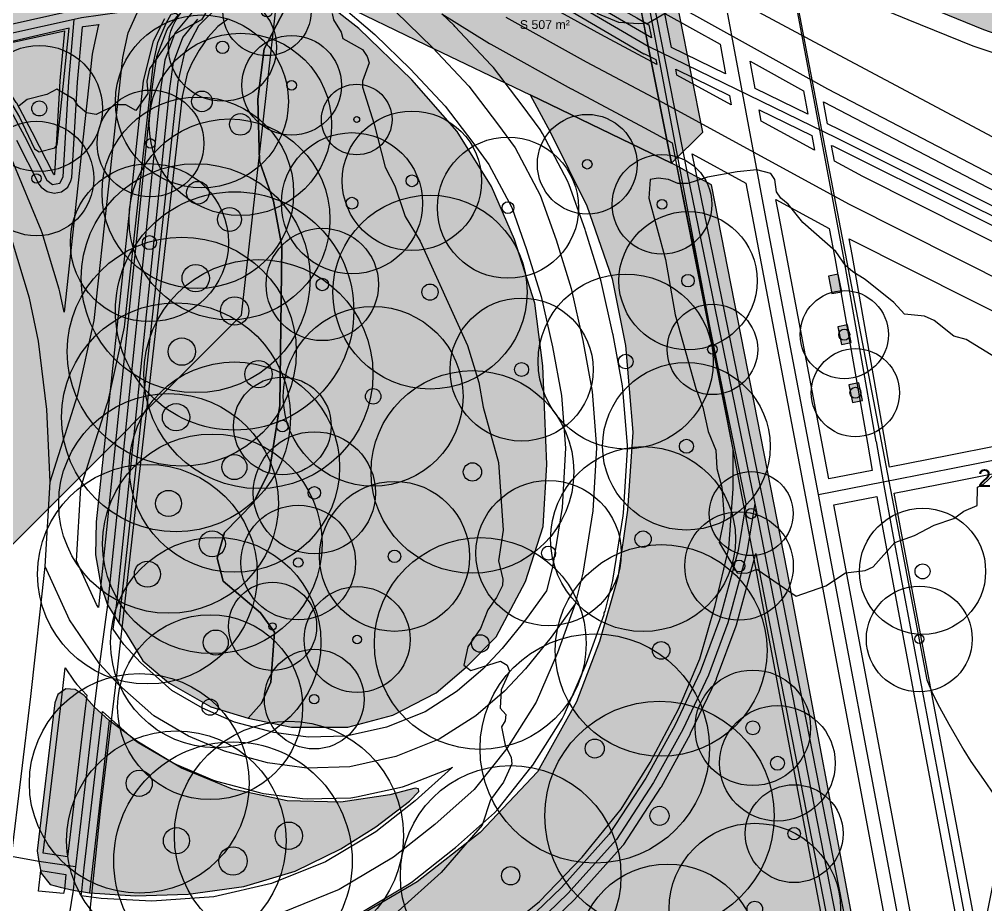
# Model space of a CAD drawing. Header units: metres. Extents: x -8 to 1190, y -11 to 1223.
# Drawn here: x 482.4 to 592, y 671.7 to 772.1 of the extents above; entities that cross this region are included whole.
import ezdxf

# ---------------------------------------------------------------- set-up
doc = ezdxf.new("R2010")
doc.units = ezdxf.units.M
doc.header["$MEASUREMENT"] = 0
for name, color, linetype, lineweight, true_color in [('TPX_BUILDING_AREAS_TEXT', 7, 'CONTINUOUS', 0, 0x000000), ('TPX_BUILDINGS', 7, 'CONTINUOUS', 0, 0x000000), ('TPX_BUILDINGS_HATCH', 7, 'CONTINUOUS', 0, 0xf0f0f0), ('TPX_BUILDINGS_SHADOWS_HATCH', 7, 'CONTINUOUS', 0, 0x000000), ('TPX_BUILDINGS_SHADOWS_OUTLINES', 7, 'CONTINUOUS', 0, 0x000000), ('TPX_CADASTRES', 7, 'CONTINUOUS', 0, 0x646464), ('TPX_CONTOUR_LINES_5M', 7, 'CONTINUOUS', 0, 0x969696), ('TPX_CONTOUR_LINES_5M_TEXT', 7, 'CONTINUOUS', 0, 0x000000), ('TPX_ROADS_AXES', 7, 'CONTINUOUS', 0, 0x323232), ('TPX_ROADS_CONTOURS', 7, 'CONTINUOUS', 0, 0x646464), ('TPX_VEGETATION_GREEN_SPACES', 7, 'CONTINUOUS', 0, 0x58ba48), ('TPX_VEGETATION_GREEN_SPACES_HATCH', 7, 'CONTINUOUS', 0, 0x58ba48), ('TPX_VEGETATION_TREES_INDIVIDUAL', 7, 'CONTINUOUS', 0, 0x136734)]:
    doc.layers.add(name, color=color, linetype=linetype, lineweight=lineweight, true_color=true_color)
doc.styles.add('TPX_TEXTE', font='arial.ttf')

# ---------------------------------------------------------------- blocks, each defined once
blk = doc.blocks.new('TREETR015_CR125')
at = {"layer": 'TPX_VEGETATION_TREES_INDIVIDUAL'}
for radius in [12.45, 1.48]:
    blk.add_circle((0, 0, 0.04), radius, dxfattribs=at)
blk = doc.blocks.new('TREETR007_CR078')
at = {"layer": 'TPX_VEGETATION_TREES_INDIVIDUAL'}
for radius in [7.84, 0.708]:
    blk.add_circle((0, 0, 0.04), radius, dxfattribs=at)
blk = doc.blocks.new('TREETR009_CR072')
at = {"layer": 'TPX_VEGETATION_TREES_INDIVIDUAL'}
for radius in [7.15, 0.851]:
    blk.add_circle((0, 0, 0.04), radius, dxfattribs=at)
blk = doc.blocks.new('TREETR007_CR064')
at = {"layer": 'TPX_VEGETATION_TREES_INDIVIDUAL'}
for radius in [6.37, 0.708]:
    blk.add_circle((0, 0, 0.04), radius, dxfattribs=at)
blk = doc.blocks.new('TREETR005_CR061')
at = {"layer": 'TPX_VEGETATION_TREES_INDIVIDUAL'}
for radius in [6.05, 0.542]:
    blk.add_circle((0, 0, 0.04), radius, dxfattribs=at)
blk = doc.blocks.new('TREETR007_CR055')
at = {"layer": 'TPX_VEGETATION_TREES_INDIVIDUAL'}
for radius in [5.54, 0.667]:
    blk.add_circle((0, 0, 0.04), radius, dxfattribs=at)
blk = doc.blocks.new('TREETR005_CR065')
at = {"layer": 'TPX_VEGETATION_TREES_INDIVIDUAL'}
for radius in [6.5, 0.542]:
    blk.add_circle((0, 0, 0.04), radius, dxfattribs=at)
blk = doc.blocks.new('TREETR011_CR130')
at = {"layer": 'TPX_VEGETATION_TREES_INDIVIDUAL'}
for radius in [13, 1.08]:
    blk.add_circle((0, 0, 0.04), radius, dxfattribs=at)
blk = doc.blocks.new('TREETR007_CR085')
at = {"layer": 'TPX_VEGETATION_TREES_INDIVIDUAL'}
for radius in [8.5, 0.708]:
    blk.add_circle((0, 0, 0.04), radius, dxfattribs=at)
blk = doc.blocks.new('TREETR008_CR081')
at = {"layer": 'TPX_VEGETATION_TREES_INDIVIDUAL'}
for radius in [8.11, 0.792]:
    blk.add_circle((0, 0, 0.04), radius, dxfattribs=at)
blk = doc.blocks.new('TREETR014_CR119')
at = {"layer": 'TPX_VEGETATION_TREES_INDIVIDUAL'}
for radius in [11.92, 1.42]:
    blk.add_circle((0, 0, 0.04), radius, dxfattribs=at)
blk = doc.blocks.new('TREETR008_CR066')
at = {"layer": 'TPX_VEGETATION_TREES_INDIVIDUAL'}
for radius in [6.55, 0.792]:
    blk.add_circle((0, 0, 0.04), radius, dxfattribs=at)
blk = doc.blocks.new('TREETR005_CR060')
at = {"layer": 'TPX_VEGETATION_TREES_INDIVIDUAL'}
for radius in [6, 0.5]:
    blk.add_circle((0, 0, 0.04), radius, dxfattribs=at)
blk = doc.blocks.new('TREETR010_CR102')
at = {"layer": 'TPX_VEGETATION_TREES_INDIVIDUAL'}
for radius in [10.23, 0.958]:
    blk.add_circle((0, 0, 0.04), radius, dxfattribs=at)
blk = doc.blocks.new('TREETR008_CR095')
at = {"layer": 'TPX_VEGETATION_TREES_INDIVIDUAL'}
for radius in [9.5, 0.792]:
    blk.add_circle((0, 0, 0.04), radius, dxfattribs=at)
blk = doc.blocks.new('TREETR014_CR114')
at = {"layer": 'TPX_VEGETATION_TREES_INDIVIDUAL'}
for radius in [11.39, 1.36]:
    blk.add_circle((0, 0, 0.04), radius, dxfattribs=at)
blk = doc.blocks.new('TREETR015_CR130')
at = {"layer": 'TPX_VEGETATION_TREES_INDIVIDUAL'}
for radius in [12.98, 1.55]:
    blk.add_circle((0, 0, 0.04), radius, dxfattribs=at)
blk = doc.blocks.new('TREETR003_CR040')
at = {"layer": 'TPX_VEGETATION_TREES_INDIVIDUAL'}
for radius in [4, 0.333]:
    blk.add_circle((0, 0, 0.04), radius, dxfattribs=at)
blk = doc.blocks.new('TREETR008_CR099')
at = {"layer": 'TPX_VEGETATION_TREES_INDIVIDUAL'}
for radius in [9.92, 0.833]:
    blk.add_circle((0, 0, 0.04), radius, dxfattribs=at)
blk = doc.blocks.new('TREETR006_CR048')
at = {"layer": 'TPX_VEGETATION_TREES_INDIVIDUAL'}
for radius in [4.76, 0.583]:
    blk.add_circle((0, 0, 0.04), radius, dxfattribs=at)
blk = doc.blocks.new('TREETR009_CR097')
at = {"layer": 'TPX_VEGETATION_TREES_INDIVIDUAL'}
for radius in [9.72, 0.875]:
    blk.add_circle((0, 0, 0.04), radius, dxfattribs=at)
blk = doc.blocks.new('TREETR006_CR050')
at = {"layer": 'TPX_VEGETATION_TREES_INDIVIDUAL'}
for radius in [5, 0.625]:
    blk.add_circle((0, 0, 0.04), radius, dxfattribs=at)
blk = doc.blocks.new('TREETR007_CR061')
at = {"layer": 'TPX_VEGETATION_TREES_INDIVIDUAL'}
for radius in [6.12, 0.708]:
    blk.add_circle((0, 0, 0.04), radius, dxfattribs=at)
blk = doc.blocks.new('TREETR008_CR082')
at = {"layer": 'TPX_VEGETATION_TREES_INDIVIDUAL'}
for radius in [8.24, 0.792]:
    blk.add_circle((0, 0, 0.04), radius, dxfattribs=at)
blk = doc.blocks.new('TREETR010_CR120')
at = {"layer": 'TPX_VEGETATION_TREES_INDIVIDUAL'}
for radius in [12, 1]:
    blk.add_circle((0, 0, 0.04), radius, dxfattribs=at)
blk = doc.blocks.new('TREETR007_CR069')
at = {"layer": 'TPX_VEGETATION_TREES_INDIVIDUAL'}
for radius in [6.92, 0.708]:
    blk.add_circle((0, 0, 0.04), radius, dxfattribs=at)
blk = doc.blocks.new('TREETR010_CR115')
at = {"layer": 'TPX_VEGETATION_TREES_INDIVIDUAL'}
for radius in [11.49, 1.04]:
    blk.add_circle((0, 0, 0.04), radius, dxfattribs=at)
blk = doc.blocks.new('TREETR007_CR080')
at = {"layer": 'TPX_VEGETATION_TREES_INDIVIDUAL'}
for radius in [8, 0.667]:
    blk.add_circle((0, 0, 0.04), radius, dxfattribs=at)
blk = doc.blocks.new('TREETR004_CR050')
at = {"layer": 'TPX_VEGETATION_TREES_INDIVIDUAL'}
for radius in [5, 0.417]:
    blk.add_circle((0, 0, 0.04), radius, dxfattribs=at)
blk = doc.blocks.new('TREETR012_CR098')
at = {"layer": 'TPX_VEGETATION_TREES_INDIVIDUAL'}
for radius in [9.8, 1.17]:
    blk.add_circle((0, 0, 0.04), radius, dxfattribs=at)
blk = doc.blocks.new('TREETR009_CR105')
at = {"layer": 'TPX_VEGETATION_TREES_INDIVIDUAL'}
for radius in [10.48, 0.917]:
    blk.add_circle((0, 0, 0.04), radius, dxfattribs=at)
blk = doc.blocks.new('TREETR005_CR057')
at = {"layer": 'TPX_VEGETATION_TREES_INDIVIDUAL'}
for radius in [5.65, 0.542]:
    blk.add_circle((0, 0, 0.04), radius, dxfattribs=at)
blk = doc.blocks.new('TREETR013_CR109')
at = {"layer": 'TPX_VEGETATION_TREES_INDIVIDUAL'}
for radius in [10.86, 1.29]:
    blk.add_circle((0, 0, 0.04), radius, dxfattribs=at)
blk = doc.blocks.new('TREETR009_CR110')
at = {"layer": 'TPX_VEGETATION_TREES_INDIVIDUAL'}
for radius in [11, 0.917]:
    blk.add_circle((0, 0, 0.04), radius, dxfattribs=at)
blk = doc.blocks.new('TREETR010_CR125')
at = {"layer": 'TPX_VEGETATION_TREES_INDIVIDUAL'}
for radius in [12.5, 1.04]:
    blk.add_circle((0, 0, 0.04), radius, dxfattribs=at)
blk = doc.blocks.new('TREETR008_CR090')
at = {"layer": 'TPX_VEGETATION_TREES_INDIVIDUAL'}
for radius in [8.96, 0.792]:
    blk.add_circle((0, 0, 0.04), radius, dxfattribs=at)
blk = doc.blocks.new('TREETR016_CR135')
at = {"layer": 'TPX_VEGETATION_TREES_INDIVIDUAL'}
for radius in [13.51, 1.61]:
    blk.add_circle((0, 0, 0.04), radius, dxfattribs=at)
blk = doc.blocks.new('TREETR007_CR062')
at = {"layer": 'TPX_VEGETATION_TREES_INDIVIDUAL'}
for radius in [6.15, 0.667]:
    blk.add_circle((0, 0, 0.04), radius, dxfattribs=at)
blk = doc.blocks.new('TREETR012_CR103')
at = {"layer": 'TPX_VEGETATION_TREES_INDIVIDUAL'}
for radius in [10.33, 1.23]:
    blk.add_circle((0, 0, 0.04), radius, dxfattribs=at)
blk = doc.blocks.new('TREETR007_CR079')
at = {"layer": 'TPX_VEGETATION_TREES_INDIVIDUAL'}
for radius in [7.9, 0.667]:
    blk.add_circle((0, 0, 0.04), radius, dxfattribs=at)
blk = doc.blocks.new('TREETR005_CR051')
at = {"layer": 'TPX_VEGETATION_TREES_INDIVIDUAL'}
for radius in [5.13, 0.542]:
    blk.add_circle((0, 0, 0.04), radius, dxfattribs=at)
blk = doc.blocks.new('TREETR009_CR102')
at = {"layer": 'TPX_VEGETATION_TREES_INDIVIDUAL'}
for radius in [10.19, 0.875]:
    blk.add_circle((0, 0, 0.04), radius, dxfattribs=at)
blk = doc.blocks.new('TREETR007_CR056')
at = {"layer": 'TPX_VEGETATION_TREES_INDIVIDUAL'}
for radius in [5.55, 0.708]:
    blk.add_circle((0, 0, 0.04), radius, dxfattribs=at)

msp = doc.modelspace()

# ---------------------------------------------------------------- hatches: boundary and pattern name
at = {"layer": 'TPX_BUILDINGS_HATCH'}
msp.add_hatch(color=256, dxfattribs=at).paths.add_polyline_path([(520.52, 776.89), (514.76, 775.9), (528.52, 769.24), (540.32, 763.57), (556.36, 755.81), (553.72, 769.08), (552.91, 773.16), (552.28, 776.34), (551.39, 780.79), (548.5, 782.56), (543.97, 781.65), (539.45, 780.75), (535.26, 779.9), (527.86, 778.41), (520.52, 776.89)])
at = {"layer": 'TPX_BUILDINGS_SHADOWS_HATCH'}
for points in [[(434.1, 762.05), (431.98, 759.93), (446.6, 758.33), (455.92, 746.47), (454.85, 736.6), (460.71, 735.94), (454.84, 682.95), (456.96, 685.07), (457.31, 688.25), (507.62, 738.56), (513.34, 789.77), (498.36, 791.57), (493.59, 790.6), (492.74, 789.16), (490.2, 790.71), (490.64, 791.45), (490.3, 791.65), (453.29, 754.64), (448.72, 760.45), (434.1, 762.05)], [(518.29, 779.44), (514.76, 775.9), (520.52, 776.89), (527.86, 778.41), (535.26, 779.9), (539.45, 780.75), (548.5, 782.56), (551.39, 780.79), (552.28, 776.34), (553.72, 769.08), (556.36, 755.81), (559.9, 759.34), (557.25, 772.62), (555.81, 779.88), (554.93, 784.33), (552.03, 786.1), (542.99, 784.28), (538.8, 783.43), (531.39, 781.94), (524.05, 780.43), (518.29, 779.44)]]:
    msp.add_hatch(color=256, dxfattribs=at).paths.add_polyline_path(points)
at = {"layer": 'TPX_VEGETATION_GREEN_SPACES_HATCH'}
for points in [[(565.56, 788.82), (565.38, 787.68), (566.52, 781.49), (569.26, 780.32), (571.3, 779.33), (591.72, 770.96), (596.01, 769.45), (601.06, 768.95), (606.75, 769.23), (611.43, 770.18), (615.81, 771.71), (617.89, 772.51), (620.47, 773.75), (623.58, 776.16), (627.29, 780.52), (629.65, 784.3), (630.95, 788.38), (631.75, 793.46), (631.91, 797.99), (631.9, 799.21), (631.79, 800.12), (631.47, 802.76), (569.63, 791.08), (567.4, 790.58), (566.29, 789.85), (565.56, 788.82)], [(570.74, 787.89), (569.92, 785.82), (571.3, 779.33), (591.72, 770.96), (596.01, 769.45), (601.06, 768.95), (606.75, 769.23), (611.43, 770.18), (615.81, 771.71), (617.89, 772.51), (620.47, 773.75), (623.58, 776.16), (627.29, 780.52), (629.65, 784.3), (630.95, 788.38), (631.75, 793.46), (631.91, 797.99), (631.9, 799.21), (570.74, 787.89)], [(491.12, 715.16), (491.06, 711.41), (491.67, 707.97), (492.44, 705.74), (493.69, 703.69), (494.52, 702.5), (496.42, 699.39), (499.36, 696.9), (504.12, 694.17), (508.37, 692.88), (513.27, 691.88), (519.67, 691.85), (524.75, 693.23), (529.69, 695.76), (533.07, 698.67), (536.46, 702.1), (539.8, 708.37), (541.81, 714.63), (542.21, 721.65), (541.77, 732.83), (540.85, 739.94), (538.57, 747.15), (535.94, 753.18), (532.06, 759.41), (526.93, 765.26), (520.91, 771.08), (514.76, 775.9), (512.61, 777.48), (510.91, 778.74), (507.61, 778.12), (504.74, 776.93), (502.2, 775.32), (500.4, 773.84), (498.9, 772.16), (497.61, 769.64), (496.46, 765.13), (491.12, 715.16)], [(500.39, 765.05), (493.69, 703.69), (494.52, 702.5), (496.42, 699.39), (499.36, 696.9), (504.12, 694.17), (508.37, 692.88), (509.87, 694.58), (510.94, 696.97), (511.36, 702.63), (509.77, 704.81), (505.52, 708.43), (504.85, 711.04), (505.67, 713.92), (508.97, 717.3), (510.78, 720.95), (511.96, 728.35), (512.17, 746.4), (511.22, 751.52), (509.64, 756.04), (509.47, 763.08), (510.18, 768.76), (512.47, 773.2), (514.76, 775.9), (511.7, 775.6), (508.31, 775.17), (505.09, 773.68), (502.74, 771.38), (501.16, 768.36), (500.39, 765.05)], [(505.67, 713.92), (504.85, 711.04), (505.52, 708.43), (509.77, 704.81), (511.36, 702.63), (510.94, 696.97), (509.87, 694.58), (508.37, 692.88), (513.27, 691.88), (519.67, 691.85), (524.75, 693.23), (529.69, 695.76), (533.07, 698.67), (536.46, 702.1), (539.8, 708.37), (541.81, 714.63), (542.21, 721.65), (541.77, 732.83), (540.85, 739.94), (538.57, 747.15), (535.94, 753.18), (532.06, 759.41), (526.93, 765.26), (520.91, 771.08), (514.76, 775.9), (512.47, 773.2), (510.18, 768.76), (509.47, 763.08), (509.64, 756.04), (511.22, 751.52), (512.17, 746.4), (511.96, 728.35), (510.78, 720.95), (508.97, 717.3), (505.67, 713.92)], [(488.06, 771.1), (477.69, 768.71), (479.55, 765.91), (482.45, 761.01), (484.15, 757.42), (484.69, 757.11), (486.46, 757.54), (486.73, 757.88), (488.06, 771.1)], [(485.17, 658.84), (480.98, 606.95), (485.17, 598.36), (487.72, 560.65), (493.86, 524.32), (498.04, 499.55), (528.2, 368.53), (531.2, 359.16), (533.69, 352.08), (538.49, 339.66), (542.12, 330.65), (546.85, 319.78), (550.39, 311.66), (553.18, 305.84), (553.53, 304.53), (553.62, 302.01), (553.86, 300.57), (556.09, 296.51), (556.98, 295.06), (558.35, 293.79), (560.24, 292.98), (561.84, 292.86), (563.77, 293.23), (629.44, 305.32), (630.79, 305.1), (633.02, 304.29), (634.16, 304.2), (637.28, 304.84), (641.85, 305.76), (641.28, 308.94), (640.79, 311.71), (640.14, 315.32), (638.41, 325.71), (627.56, 383.88), (627.18, 385.87), (577.65, 647.8), (577.74, 650.22), (579.37, 655.3), (579.39, 657.35), (577.83, 665.08), (569.48, 709.59), (560.89, 753.36), (558.08, 754.88), (556.95, 755.5), (556.36, 755.81), (540.32, 763.57), (542.61, 759.35), (546.75, 750.96), (549.63, 742.69), (551.15, 735.13), (551.95, 725.3), (551.37, 716.46), (550.27, 708.82), (548.19, 701.59), (545.58, 694.73), (541.15, 686.8), (534.65, 679.93), (527.54, 674.31), (520.37, 670.14), (513.72, 667.44), (507.25, 666.01), (499.57, 665.12), (492.26, 665.23), (489.73, 665.63), (487.35, 666), (484.3, 666.26), (483.24, 666.25), (482.62, 665.63), (482.38, 664.17), (482.32, 663.39), (482.78, 661.92), (485.17, 658.84)], [(489.73, 665.63), (489.18, 657.71), (494.09, 657.22), (499.77, 657.06), (505.81, 657.05), (512.67, 657.99), (519.23, 659.43), (525.61, 661.93), (531.89, 664.94), (536.63, 668.24), (541.38, 672.09), (546.24, 677.12), (550.66, 682.58), (553.94, 687.85), (557.16, 693.89), (559.58, 699.61), (561.29, 705.65), (562.86, 712.15), (563.33, 718.87), (563.35, 723.35), (556.95, 755.5), (556.36, 755.81), (540.32, 763.57), (542.61, 759.35), (546.75, 750.96), (549.63, 742.69), (551.15, 735.13), (551.95, 725.3), (551.37, 716.46), (550.27, 708.82), (548.19, 701.59), (545.58, 694.73), (541.15, 686.8), (534.65, 679.93), (527.54, 674.31), (520.37, 670.14), (513.72, 667.44), (507.25, 666.01), (499.57, 665.12), (492.26, 665.23), (489.73, 665.63)], [(575.25, 743.23), (574.14, 743), (574.54, 741.02), (575.66, 741.23), (575.25, 743.23)], [(576.31, 737.48), (575.2, 737.25), (575.61, 735.26), (576.71, 735.49), (576.31, 737.48)], [(577.58, 730.89), (576.47, 730.67), (576.88, 728.67), (577.99, 728.9), (577.58, 730.89)], [(486.44, 694.62), (484.44, 677.85), (484.65, 676.64), (484.9, 675.3), (485.94, 674.01), (487.04, 673.71), (488.52, 673.37), (490.39, 673.07), (495.6, 672.73), (501.56, 672.94), (507.88, 673.81), (513.7, 675.54), (518.86, 678.06), (522.83, 680.58), (526.66, 683.49), (527.7, 684.57), (527.68, 684.87), (527.28, 684.94), (524.41, 684.21), (518.86, 683.37), (512.8, 683.51), (506.59, 684.82), (500.82, 687.21), (495.74, 690.27), (492.61, 692.62), (490.91, 694.16), (489.78, 695.45), (488.74, 696.15), (487.71, 696.21), (486.81, 695.57), (486.44, 694.62)], [(492.61, 692.62), (490.39, 673.07), (495.6, 672.73), (501.56, 672.94), (507.88, 673.81), (513.7, 675.54), (518.86, 678.06), (522.83, 680.58), (526.66, 683.49), (527.7, 684.57), (527.68, 684.87), (527.28, 684.94), (524.41, 684.21), (518.86, 683.37), (512.8, 683.51), (506.59, 684.82), (500.82, 687.21), (495.74, 690.27), (492.61, 692.62)]]:
    msp.add_hatch(color=256, dxfattribs=at).paths.add_polyline_path(points)

# ---------------------------------------------------------------- linework, layer by layer
at = {"layer": 'TPX_BUILDINGS', "elevation": 0.04}
msp.add_lwpolyline([(520.52, 776.89), (514.76, 775.9), (528.52, 769.24), (540.32, 763.57), (556.36, 755.81), (553.72, 769.08), (552.91, 773.16), (552.28, 776.34), (551.39, 780.79), (548.5, 782.56), (543.97, 781.65), (539.45, 780.75), (535.26, 779.9), (527.86, 778.41)], close=True, dxfattribs=at)
at = {"layer": 'TPX_BUILDINGS_SHADOWS_OUTLINES', "elevation": 0.04}
for points in [[(434.1, 762.05), (431.98, 759.93), (446.6, 758.33), (455.92, 746.47), (454.85, 736.6), (460.71, 735.94), (454.84, 682.95), (456.96, 685.07), (457.31, 688.25), (507.62, 738.56), (513.34, 789.77), (498.36, 791.57), (493.59, 790.6), (492.74, 789.16), (490.2, 790.71), (490.64, 791.45), (490.3, 791.65), (453.29, 754.64), (448.72, 760.45)], [(518.29, 779.44), (514.76, 775.9), (520.52, 776.89), (527.86, 778.41), (535.26, 779.9), (539.45, 780.75), (548.5, 782.56), (551.39, 780.79), (552.28, 776.34), (553.72, 769.08), (556.36, 755.81), (559.9, 759.34), (557.25, 772.62), (555.81, 779.88), (554.93, 784.33), (552.03, 786.1), (542.99, 784.28), (538.8, 783.43), (531.39, 781.94), (524.05, 780.43)]]:
    msp.add_lwpolyline(points, close=True, dxfattribs=at)
at = {"layer": 'TPX_CADASTRES', "elevation": 0.02}
for points in [[(568.01, 787.38), (580.64, 721.52), (582.38, 712.45), (585.3, 697.22), (585.94, 695.7), (586.73, 694.13), (587.8, 692.22), (589.5, 689.25), (590.28, 687.99), (591.7, 685.94), (592.98, 684.13)], [(636.09, 318.99), (573.89, 648.6), (576.26, 655.14), (566.01, 709.31), (564.22, 718.76), (552.2, 782.28)], [(506.05, 772.15), (504.92, 771.32), (503.78, 770.07), (502.81, 768.64), (501.99, 767.16), (501.45, 765.94), (500.89, 763.37), (497.34, 732.18), (496.17, 721.88), (494.68, 708.85), (493.29, 696.35), (491.64, 682.69), (490.15, 668.54), (488.88, 656.64), (487.04, 635.27), (486.14, 622.91), (485.6, 614.52), (485.03, 599.1)]]:
    msp.add_lwpolyline(points, dxfattribs=at)
at = {"layer": 'TPX_CONTOUR_LINES_5M', "elevation": 0.05}
for points in [[(503.91, 773.47), (503.06, 772.08), (500.09, 770.49), (499.6, 769.99), (497.2, 766.5), (496.87, 765.11), (496.99, 763.71), (495.62, 761.8), (494.5, 762.42), (493.38, 762.43), (491.15, 761.32), (490.03, 761.53), (489.1, 762.32), (488.64, 763.01), (486.68, 764.2), (485.56, 763.58), (483.33, 763.02), (482.42, 762.32)], [(558.2, 774.31), (553.73, 771.7), (552.61, 771.59), (550.38, 771.74), (547.93, 772.77)], [(517.88, 772.77), (518.02, 772.08), (518.9, 770.68), (519.09, 769.95), (521.32, 768.7), (521.86, 767.89), (522.07, 767.2), (521.32, 765.11), (521.32, 764.41), (522.66, 760.23), (523.91, 755.35), (524.99, 753.25), (526.17, 749.77), (527.87, 746.98), (533.21, 735.13), (534.52, 730.95), (534.99, 728.16), (536.73, 721.88), (537.27, 714.21), (536.74, 710.73), (537.25, 708.64), (537.2, 707.94), (536.53, 706.55), (535.53, 705.15), (534.7, 703.06), (533.26, 700.97), (532.83, 698.88), (533.61, 698.3), (536.97, 699.33), (537.72, 698.88), (538, 698.18), (537.04, 696.09), (536.92, 694), (537.56, 693.3), (537.48, 692.6), (537.09, 691.91), (537.51, 689.82), (538.17, 688.42), (538.26, 687.72), (537.31, 685.63), (535.85, 683.63), (534.89, 680.75), (530.26, 675.38), (525.35, 670.99)], [(563.79, 754.81), (560.43, 754.23), (558.2, 753.49), (557.08, 753.51), (556.02, 753.95), (554.85, 754.1), (553.94, 753.95), (553.78, 751.86), (555.67, 744.89), (556.77, 738.61), (559.11, 730.25), (559.89, 728.16), (560.49, 725.37), (561.37, 723.28), (561.49, 721.19), (562.06, 719.09), (562.32, 715.61), (561.76, 712.82), (563.79, 709.37), (564.9, 709.33), (566.02, 709.79), (570.49, 706.73), (573.84, 707.88), (576.08, 709.36), (578.31, 709.64), (579.2, 710.03), (581.67, 712.82), (583.9, 713.59), (586.14, 714.78), (588.37, 715.51), (589.49, 716.37), (591, 717), (591.05, 719.09), (591.72, 719.4), (592.85, 720.49)], [(594.26, 733.04), (589.74, 735.83), (588.37, 736.2), (586.14, 737.97), (585.02, 738.45), (582.78, 738.68), (581.54, 740.01), (578.31, 742.61), (576.89, 743.49), (576.09, 744.19), (574.96, 745.79), (571.25, 749.07), (569.58, 751.16), (568.75, 751.86), (568.25, 752.56), (568.05, 753.95), (567.62, 754.65), (566.02, 755.07), (563.79, 754.81)]]:
    msp.add_lwpolyline(points, dxfattribs=at)
at = {"layer": 'TPX_ROADS_AXES', "elevation": 0.03}
for points in [[(612.69, 748.07), (592.19, 759.07), (573.14, 769.22), (559.39, 776.64), (551.64, 781.11), (541.59, 787.2), (531.92, 793.36), (527.14, 797.42), (523.94, 800.69)], [(579.55, 724.25), (575.84, 745.27), (569.26, 780.32), (567.79, 788.13), (567.4, 790.58), (566.44, 795.22), (565.39, 800.28)], [(584.01, 659.59), (582.81, 666.08), (581.95, 670.69), (573, 718.26), (566.95, 750.08), (565.68, 756.94), (560.58, 784.28), (560.08, 786.78), (558.76, 793.75)], [(500.67, 792.04), (513.99, 781.44), (520.52, 776.89), (525.09, 772.98), (529.25, 768.91), (533.37, 764.54), (536.62, 760.27), (538.64, 757.53), (541.47, 752.18), (543.26, 747.13), (544.96, 741.61), (546.29, 735.69), (547.36, 729.93), (547.86, 723.53), (547.42, 716.39), (546.29, 709.33), (545.44, 705.83)], [(552.13, 785.2), (554.69, 772.14), (558.08, 754.88), (565.81, 717.22), (576.09, 664.74), (577.43, 657.99), (577.49, 656.47), (577.14, 655.35), (575.32, 651.72), (574.72, 650.2), (574.72, 648.82), (577.97, 631.68), (588.76, 574.58), (596.02, 536.38), (610.82, 457.67)], [(485.91, 719.67), (489.06, 729.57), (490.92, 737.97), (492.53, 752.85), (494.16, 767.78), (494.78, 770.57), (495.92, 773.2), (497.42, 776.01), (500.56, 779.83), (504.59, 783.38)], [(535.26, 779.9), (553.72, 769.08), (575.07, 758.67), (589.92, 751.25), (604.8, 743.85), (620.03, 736.19), (631.08, 730.4), (637.41, 726.66), (642.33, 723.42), (649.26, 718.27), (655.25, 712.92), (660.64, 707.52), (664.11, 703.72), (668.99, 697.59), (673.4, 691.66), (677.62, 685.13), (681.19, 678.59), (684.4, 671.87), (687.47, 664.27), (689.47, 658.19), (691.08, 652), (692.37, 646.46), (693.41, 641.14), (703.68, 587.15)], [(512.61, 777.48), (509.56, 776.9), (506.6, 776.08), (504.13, 774.92), (501.93, 772.83), (500.07, 770.56), (498.91, 767.49), (498.48, 764.41), (492.44, 705.74), (491.53, 699.06), (490.91, 694.16), (488.78, 676.02), (488.52, 673.37), (487.89, 669.43), (487.35, 666)], [(624.62, 772.71), (622.24, 770.93), (619.53, 769.36), (616.17, 767.93), (612.11, 766.64), (608.88, 765.9), (605.57, 765.55), (602.24, 765.8), (599.27, 766.35), (596.06, 767.21), (590.56, 769.07), (583.19, 772.05), (571.76, 776.78)], [(485.91, 719.67), (485.56, 727.88), (484.61, 735.62), (483.59, 740.52), (481.66, 746.9), (478.4, 754.82), (475.17, 761), (471.55, 766.53), (467.74, 771.67), (464.13, 775.64)], [(705.64, 596.84), (695.83, 646.39), (694.36, 653.19), (692.78, 659.02), (690.98, 664.33), (689.44, 668.52), (687.45, 673.41), (685.08, 678.37), (682.82, 682.85), (680.02, 687.77), (676.2, 693.72), (672.97, 698.2), (669.6, 702.63), (664.51, 708.57), (660.86, 712.32), (657.15, 715.79), (650.92, 721.23), (646.08, 725.08), (640.99, 728.6), (636.08, 731.72), (631.04, 734.59), (625.75, 737.26), (574.06, 764.2), (552.28, 776.34)], [(500.4, 773.84), (495.92, 773.2), (489.47, 772.27), (488.65, 772.09), (478.18, 769.79), (476.5, 769.42), (475.72, 769.25), (471.55, 766.53), (466.49, 763.5), (464.4, 761.75), (461.86, 759.57), (457.42, 755.77), (456, 754.38)], [(537.58, 772.37), (546.66, 767.31), (554.94, 762.9), (576.43, 751.19), (619.66, 729.44), (627.36, 725.29), (633.71, 721.66), (639.66, 717.17), (645.25, 712.68), (650.62, 707.66), (655.83, 702.39), (660.84, 696.84), (665.41, 690.76), (669.48, 684.56), (672.36, 679.55), (675.31, 673.84), (678.28, 666.74), (680.26, 661.42), (681.79, 656.13), (683.08, 650.79), (684.51, 644.03), (696.37, 580.81), (701.09, 555.65), (710.37, 502.17)], [(476.5, 769.42), (481.25, 762.15), (483.01, 758.88), (485.53, 753.88), (486.18, 753.38), (487.02, 753.55), (487.38, 754.25), (488.02, 765.06), (488.65, 772.09)], [(579.55, 724.25), (580.36, 719.67), (581.35, 714.08), (590.13, 667.54)], [(573, 718.26), (580.36, 719.67), (588.07, 721.18), (598.73, 723.3), (604.52, 723.84), (609.71, 722.53), (612.92, 719.99), (615.4, 714.07)], [(485.36, 710.08), (485.91, 719.67)], [(565.81, 717.22), (564.9, 711.67), (562.74, 703.71), (560.53, 697.75), (557.62, 691.6), (554.32, 685.58), (550.1, 679.13), (544.61, 673), (537.77, 666.41), (530.68, 659.84), (517.82, 656.77), (509.56, 653.67), (504.53, 650.76), (498.95, 646.22), (493.76, 640.9), (490.05, 635.43), (486.42, 627.06), (484.12, 621.11)], [(480.67, 670.13), (481.54, 677.19), (483.73, 695.34), (485.36, 710.08)], [(545.44, 705.83), (542.7, 702.07), (539.8, 698.49), (537.44, 695.95), (534.16, 693.14), (530.03, 690.49), (525.09, 688.52), (519.9, 687.37), (515, 687.23), (510.57, 687.82), (505.69, 689.13), (501.61, 690.86), (497.66, 693.16), (493.72, 696.68), (491.53, 699.06), (488.12, 704.04), (485.36, 710.08)], [(545.44, 705.83), (543.43, 700.31), (541.02, 694.7), (537.67, 689.46), (533.97, 684.79), (529.54, 680.84), (524.83, 677.11), (518.69, 673.46), (512.08, 670.79), (504.99, 669.14), (497.47, 668.64), (491.38, 668.95), (487.89, 669.43), (480.67, 670.13)], [(488.78, 676.02), (484.65, 676.64), (481.54, 677.19), (471.27, 679.52), (467.49, 680.39)]]:
    msp.add_lwpolyline(points, dxfattribs=at)
at = {"layer": 'TPX_ROADS_CONTOURS', "elevation": 0.03}
for points in [[(535.48, 780.93), (536.84, 781.19), (538.92, 779.9), (540.64, 778.87), (543.67, 777.16), (544.98, 776.44), (547.72, 774.9), (549.23, 774.03), (551.12, 773), (552.42, 772.29), (553.8, 771.5), (554.09, 770.03), (535.77, 780.76)], [(531.64, 780.18), (532.51, 780.35), (534.76, 779.04), (553.21, 768.22), (553.28, 768.19), (554.57, 767.55), (554.68, 767), (548.34, 770.38), (539.36, 775.38)], [(477.63, 776.02), (496.02, 779.82), (494.72, 778.24), (494.33, 777.66), (492.83, 774.84), (492.71, 774.59), (492.32, 773.69), (489.33, 773.26), (489.25, 773.25), (488.43, 773.07), (478.92, 770.97), (478.64, 772.15)], [(488.9, 710.74), (489.38, 719.02), (492.4, 728.51), (492.48, 728.81), (494.34, 737.21), (494.4, 737.59), (496.01, 752.47), (497.62, 767.2), (498.13, 769.49), (499.08, 771.68), (499.63, 772.72), (500.17, 772.8), (500.45, 772.61), (499.3, 771.2), (499.14, 770.92), (497.98, 767.85), (497.92, 767.63), (497.48, 764.51), (491.45, 705.86), (491.39, 705.45), (491.17, 705.77)], [(555.58, 772.78), (561.85, 769.29), (562.48, 765.92), (556.34, 768.91)], [(478.13, 768.75), (478.4, 768.81), (487.53, 770.82), (487.02, 765.15), (487.02, 765.12), (486.4, 754.52), (486.38, 754.49), (486.32, 754.53), (483.9, 759.33), (482.13, 762.63), (482.08, 762.7)], [(565.26, 767.39), (571.3, 764.02), (571.8, 761.38), (565.84, 764.28)], [(556.83, 766.45), (562.94, 763.47), (563.13, 762.42), (556.96, 765.78)], [(566.29, 761.84), (572.26, 758.93), (572.56, 757.28), (566.53, 760.57)], [(558.71, 756.85), (564.78, 753.55), (565.48, 749.8), (571.53, 717.98), (580.47, 670.42), (581.16, 666.77), (577.64, 666.07), (576.88, 665.92), (566.79, 717.41), (559.06, 755.08)], [(568.18, 751.7), (574.23, 748.4), (574.85, 745.09), (578.56, 724.07), (579.11, 720.96), (574.2, 720.02), (568.43, 750.35)], [(574.75, 717.07), (579.64, 718.01), (580.37, 713.9), (588.96, 668.32), (584.1, 667.35), (583.42, 670.97)], [(485.12, 677.58), (487.2, 694.92), (487.61, 698.59), (488.64, 697.08), (488.96, 696.69), (490.07, 695.48), (489.92, 694.28), (487.9, 677.16)], [(489.44, 672.75), (489.52, 673.27), (489.77, 675.91), (491.86, 693.65), (495.32, 690.55), (495.89, 690.14), (499.85, 687.83), (500.24, 687.64), (504.33, 685.91), (504.78, 685.75), (509.66, 684.44), (510.11, 684.35), (514.54, 683.76), (515.1, 683.73), (520, 683.87), (520.66, 683.95), (525.85, 685.11), (526.38, 685.27), (531.32, 687.23), (531.52, 687.33), (531.41, 687.2), (527.29, 683.52), (522.84, 679.99), (517.13, 676.61), (511.02, 674.13), (504.48, 672.61), (497.45, 672.15), (491.71, 672.44)], [(484.59, 673.27), (484.87, 675.6), (487.69, 675.17), (487.53, 673.49), (487.45, 672.99)]]:
    msp.add_lwpolyline(points, close=True, dxfattribs=at)
for points in [[(518.37, 774.12), (522.73, 770.39), (526.76, 766.45), (530.7, 762.27), (533.82, 758.17), (535.66, 755.66), (538.26, 750.77), (539.93, 746.03), (541.57, 740.71), (542.86, 734.98), (543.89, 729.48), (544.35, 723.5), (543.94, 716.78), (542.86, 710.02), (542.2, 707.33), (539.92, 704.2), (537.16, 700.78), (535.01, 698.48), (532.06, 695.95), (528.42, 693.61), (524.05, 691.88), (519.46, 690.86), (515.18, 690.73), (511.26, 691.26), (506.83, 692.45), (503.18, 694), (499.72, 696.01), (496.18, 699.18), (494.27, 701.24), (493.08, 702.99), (493.44, 705.64), (499.47, 764.29), (499.89, 767.24), (500.95, 770.06), (502.67, 772.15)], [(520.48, 670.45), (526.61, 674.1), (527, 674.36), (531.71, 678.1), (531.87, 678.23), (536.29, 682.17), (536.71, 682.61), (540.41, 687.28), (540.62, 687.57), (543.97, 692.81), (544.24, 693.32), (546.64, 698.93), (546.72, 699.11), (548.73, 704.64), (548.72, 704.84), (548.84, 705), (549.69, 708.49), (549.75, 708.77), (550.88, 715.84), (550.92, 716.18), (551.35, 723.31), (551.35, 723.8), (550.85, 730.2), (550.81, 730.58), (549.73, 736.33), (549.71, 736.46), (548.37, 742.38), (548.3, 742.64), (546.6, 748.15), (546.56, 748.29), (544.77, 753.35), (544.56, 753.82), (541.73, 759.17), (541.45, 759.61), (539.41, 762.38), (536.16, 766.66), (535.92, 766.94), (531.8, 771.31), (531.7, 771.41), (530.33, 772.75), (535.73, 769.39), (535.88, 769.31), (544.96, 764.25), (545.02, 764.22), (553.28, 759.81), (556.43, 758.1), (557.1, 754.68), (564.79, 717.2), (563.92, 711.88), (561.79, 704.02), (559.61, 698.14), (556.73, 692.05), (553.46, 686.1), (549.3, 679.74), (543.88, 673.7), (537.09, 667.14)], [(482.12, 758.41), (484.64, 753.43), (484.92, 753.09), (485.57, 752.58), (486.39, 752.4), (487.22, 752.57), (487.91, 753.09), (488.27, 753.79), (488.38, 754.19), (489.01, 764.99), (489.58, 771.28), (489.65, 771.29), (491.44, 771.55), (491.37, 771.33), (490.75, 768.54), (490.68, 768.16), (489.05, 753.23), (487.5, 738.9), (487.01, 741.24), (486.94, 741.53), (485.01, 747.91), (484.89, 748.23), (481.63, 756.15)], [(605.25, 744.74), (590.36, 752.14), (575.52, 759.56), (574.04, 760.28), (573.57, 762.77), (625.06, 735.93)], [(621.24, 732.56), (578.05, 754.29), (574.83, 756.04), (574.5, 757.83), (574.63, 757.77), (589.47, 750.35), (604.35, 742.95)], [(598.44, 724.78), (587.78, 722.65), (581.08, 721.34), (580.53, 724.42), (576.82, 745.44), (576.48, 747.24), (618.05, 726.33)], [(593.51, 677.66), (591.6, 668.29), (590.99, 668.4), (582.33, 714.26), (581.6, 718.39), (588.36, 719.71), (598.95, 721.82)], [(538.45, 665.67), (545.3, 672.28), (545.35, 672.33), (550.84, 678.46), (550.94, 678.58), (555.16, 685.03), (555.2, 685.1), (558.5, 691.11), (558.52, 691.17), (561.44, 697.32), (561.47, 697.4), (563.68, 703.36), (563.71, 703.45), (565.86, 711.4), (565.9, 711.57), (575.11, 664.55)]]:
    msp.add_lwpolyline(points, dxfattribs=at)
at = {"layer": 'TPX_VEGETATION_GREEN_SPACES', "elevation": 0}
for points in [[(570.74, 787.89), (569.92, 785.82), (571.3, 779.33), (591.72, 770.96), (596.01, 769.45), (601.06, 768.95), (606.75, 769.23), (611.43, 770.18), (615.81, 771.71), (617.89, 772.51), (620.47, 773.75), (623.58, 776.16), (627.29, 780.52), (629.65, 784.3), (630.95, 788.38), (631.75, 793.46), (631.91, 797.99), (631.9, 799.21)], [(488.06, 771.1), (477.69, 768.71), (479.55, 765.91), (482.45, 761.01), (484.15, 757.42), (484.69, 757.11), (486.46, 757.54), (486.73, 757.88)], [(575.25, 743.23), (574.14, 743), (574.54, 741.02), (575.66, 741.23)], [(576.31, 737.48), (575.2, 737.25), (575.61, 735.26), (576.71, 735.49)], [(577.58, 730.89), (576.47, 730.67), (576.88, 728.67), (577.99, 728.9)], [(486.44, 694.62), (484.44, 677.85), (484.65, 676.64), (484.9, 675.3), (485.94, 674.01), (487.04, 673.71), (488.52, 673.37), (490.39, 673.07), (495.6, 672.73), (501.56, 672.94), (507.88, 673.81), (513.7, 675.54), (518.86, 678.06), (522.83, 680.58), (526.66, 683.49), (527.7, 684.57), (527.68, 684.87), (527.28, 684.94), (524.41, 684.21), (518.86, 683.37), (512.8, 683.51), (506.59, 684.82), (500.82, 687.21), (495.74, 690.27), (492.61, 692.62), (490.91, 694.16), (489.78, 695.45), (488.74, 696.15), (487.71, 696.21), (486.81, 695.57)], [(492.61, 692.62), (490.39, 673.07), (495.6, 672.73), (501.56, 672.94), (507.88, 673.81), (513.7, 675.54), (518.86, 678.06), (522.83, 680.58), (526.66, 683.49), (527.7, 684.57), (527.68, 684.87), (527.28, 684.94), (524.41, 684.21), (518.86, 683.37), (512.8, 683.51), (506.59, 684.82), (500.82, 687.21), (495.74, 690.27)]]:
    msp.add_lwpolyline(points, close=True, dxfattribs=at)
for points in [[(571.3, 779.33), (591.72, 770.96), (596.01, 769.45), (601.06, 768.95), (606.75, 769.23), (611.43, 770.18), (615.81, 771.71), (617.89, 772.51)], [(498.9, 772.16), (497.61, 769.64), (496.46, 765.13), (491.12, 715.16), (491.06, 711.41), (491.67, 707.97), (492.44, 705.74), (493.69, 703.69), (494.52, 702.5), (496.42, 699.39), (499.36, 696.9), (504.12, 694.17), (508.37, 692.88), (513.27, 691.88), (519.67, 691.85), (524.75, 693.23), (529.69, 695.76), (533.07, 698.67), (536.46, 702.1), (539.8, 708.37), (541.81, 714.63), (542.21, 721.65), (541.77, 732.83), (540.85, 739.94), (538.57, 747.15), (535.94, 753.18), (532.06, 759.41), (526.93, 765.26), (520.91, 771.08), (514.76, 775.9)], [(512.47, 773.2), (510.18, 768.76), (509.47, 763.08), (509.64, 756.04), (511.22, 751.52), (512.17, 746.4), (511.96, 728.35), (510.78, 720.95), (508.97, 717.3), (505.67, 713.92), (504.85, 711.04), (505.52, 708.43), (509.77, 704.81), (511.36, 702.63), (510.94, 696.97), (509.87, 694.58), (508.37, 692.88), (513.27, 691.88), (519.67, 691.85), (524.75, 693.23), (529.69, 695.76), (533.07, 698.67), (536.46, 702.1), (539.8, 708.37), (541.81, 714.63), (542.21, 721.65), (541.77, 732.83), (540.85, 739.94), (538.57, 747.15), (535.94, 753.18), (532.06, 759.41), (526.93, 765.26), (520.91, 771.08), (514.76, 775.9)], [(505.09, 773.68), (502.74, 771.38), (501.16, 768.36), (500.39, 765.05), (493.69, 703.69), (494.52, 702.5), (496.42, 699.39), (499.36, 696.9), (504.12, 694.17), (508.37, 692.88), (509.87, 694.58), (510.94, 696.97), (511.36, 702.63), (509.77, 704.81), (505.52, 708.43), (504.85, 711.04), (505.67, 713.92), (508.97, 717.3), (510.78, 720.95), (511.96, 728.35), (512.17, 746.4), (511.22, 751.52), (509.64, 756.04), (509.47, 763.08), (510.18, 768.76), (512.47, 773.2)], [(536.63, 668.24), (541.38, 672.09), (546.24, 677.12), (550.66, 682.58), (553.94, 687.85), (557.16, 693.89), (559.58, 699.61), (561.29, 705.65), (562.86, 712.15), (563.33, 718.87), (563.35, 723.35), (556.95, 755.5), (556.36, 755.81), (540.32, 763.57), (542.61, 759.35), (546.75, 750.96), (549.63, 742.69), (551.15, 735.13), (551.95, 725.3), (551.37, 716.46), (550.27, 708.82), (548.19, 701.59), (545.58, 694.73), (541.15, 686.8), (534.65, 679.93), (527.54, 674.31), (520.37, 670.14)], [(577.83, 665.08), (569.48, 709.59), (560.89, 753.36), (558.08, 754.88), (556.95, 755.5), (556.36, 755.81), (540.32, 763.57), (542.61, 759.35), (546.75, 750.96), (549.63, 742.69), (551.15, 735.13), (551.95, 725.3), (551.37, 716.46), (550.27, 708.82), (548.19, 701.59), (545.58, 694.73), (541.15, 686.8), (534.65, 679.93), (527.54, 674.31), (520.37, 670.14)]]:
    msp.add_lwpolyline(points, dxfattribs=at)

# ---------------------------------------------------------------- block references
at = {"layer": 'TPX_VEGETATION_TREES_INDIVIDUAL'}
for name, p in [('TREETR006_CR050', (510.49, 773.01, 0.04)), ('TREETR007_CR061', (505.46, 768.95, 0.04)), ('TREETR012_CR098', (503.13, 762.81, 0.04)), ('TREETR012_CR103', (507.48, 760.21, 0.04)), ('TREETR005_CR057', (513.29, 764.64, 0.04)), ('TREETR009_CR072', (484.69, 762.01, 0.04)), ('TREETR003_CR040', (520.67, 760.76, 0.04)), ('TREETR005_CR061', (497.29, 758.05, 0.04)), ('TREETR013_CR109', (502.66, 752.45, 0.04)), ('TREETR007_CR079', (526.93, 753.81, 0.04)), ('TREETR005_CR057', (546.8, 755.69, 0.04)), ('TREETR005_CR065', (484.37, 754.07, 0.04)), ('TREETR014_CR114', (506.25, 749.43, 0.04)), ('TREETR007_CR080', (520.13, 751.27, 0.04)), ('TREETR007_CR080', (537.81, 750.76, 0.04)), ('TREETR005_CR057', (555.27, 751.14, 0.04)), ('TREETR008_CR090', (497.17, 746.8, 0.04)), ('TREETR015_CR130', (502.42, 742.77, 0.04)), ('TREETR016_CR135', (506.83, 739.05, 0.04)), ('TREETR009_CR110', (528.98, 741.19, 0.04)), ('TREETR007_CR078', (558.23, 742.48, 0.04)), ('TREETR007_CR064', (516.77, 742.06, 0.04)), ('TREETR015_CR130', (500.84, 734.44, 0.04)), ('TREETR015_CR130', (509.53, 731.89, 0.04)), ('TREETR008_CR099', (551.16, 733.32, 0.04)), ('TREETR008_CR081', (539.36, 732.41, 0.04)), ('TREETR006_CR050', (575.93, 736.37, 0.04)), ('TREETR015_CR130', (500.19, 727, 0.04)), ('TREETR009_CR102', (522.53, 729.37, 0.04)), ('TREETR005_CR051', (560.99, 734.7, 0.04)), ('TREETR006_CR050', (577.2, 729.78, 0.04)), ('TREETR014_CR119', (506.81, 721.35, 0.04)), ('TREETR008_CR095', (558.04, 723.71, 0.04)), ('TREETR010_CR115', (533.79, 720.8, 0.04)), ('TREETR007_CR055', (512.24, 726.01, 0.04)), ('TREETR015_CR125', (499.34, 717.23, 0.04)), ('TREETR007_CR069', (515.87, 718.44, 0.04)), ('TREETR015_CR125', (504.3, 712.65, 0.04)), ('TREETR009_CR105', (553.13, 713.19, 0.04)), ('TREETR015_CR125', (496.95, 709.21, 0.04)), ('TREETR006_CR048', (565.38, 716.08, 0.04)), ('TREETR007_CR085', (524.96, 711.23, 0.04)), ('TREETR008_CR082', (542.42, 711.6, 0.04)), ('TREETR005_CR065', (514.04, 710.53, 0.04)), ('TREETR009_CR072', (584.81, 709.53, 0.04)), ('TREETR007_CR062', (564.01, 710.14, 0.04)), ('TREETR014_CR119', (504.69, 701.46, 0.04)), ('TREETR010_CR120', (534.68, 701.35, 0.04)), ('TREETR010_CR120', (555.18, 700.57, 0.04)), ('TREETR004_CR050', (511.13, 703.29, 0.04)), ('TREETR005_CR060', (520.72, 701.8, 0.04)), ('TREETR005_CR060', (584.44, 701.86, 0.04)), ('TREETR009_CR105', (504.05, 694.13, 0.04)), ('TREETR011_CR130', (547.65, 689.44, 0.04)), ('TREETR005_CR057', (515.85, 695.04, 0.04)), ('TREETR015_CR125', (496.02, 685.5, 0.04)), ('TREETR008_CR066', (565.57, 691.79, 0.04)), ('TREETR011_CR130', (554.99, 681.81, 0.04)), ('TREETR008_CR066', (568.36, 687.77, 0.04)), ('TREETR015_CR130', (512.98, 679.56, 0.04)), ('TREETR015_CR125', (500.23, 678.99, 0.04)), ('TREETR016_CR135', (506.65, 676.69, 0.04)), ('TREETR010_CR125', (538.12, 675.02, 0.04)), ('TREETR007_CR056', (570.25, 679.79, 0.04)), ('TREETR009_CR097', (565.79, 671.25, 0.04)), ('TREETR010_CR102', (555.92, 666.12, 0.04))]:
    msp.add_blockref(name, p, dxfattribs=at)

# ---------------------------------------------------------------- texts
at = {"layer": 'TPX_BUILDING_AREAS_TEXT', "style": 'TPX_TEXTE'}
msp.add_text('S 507 m²', height=1, dxfattribs=at).set_placement((539.16, 771.02, 0.05))
at = {"layer": 'TPX_CONTOUR_LINES_5M_TEXT', "style": 'TPX_TEXTE'}
msp.add_text('20.0', height=2, dxfattribs=at).set_placement((591.05, 719.09, 0.05))

doc.saveas('drawing.dxf')
